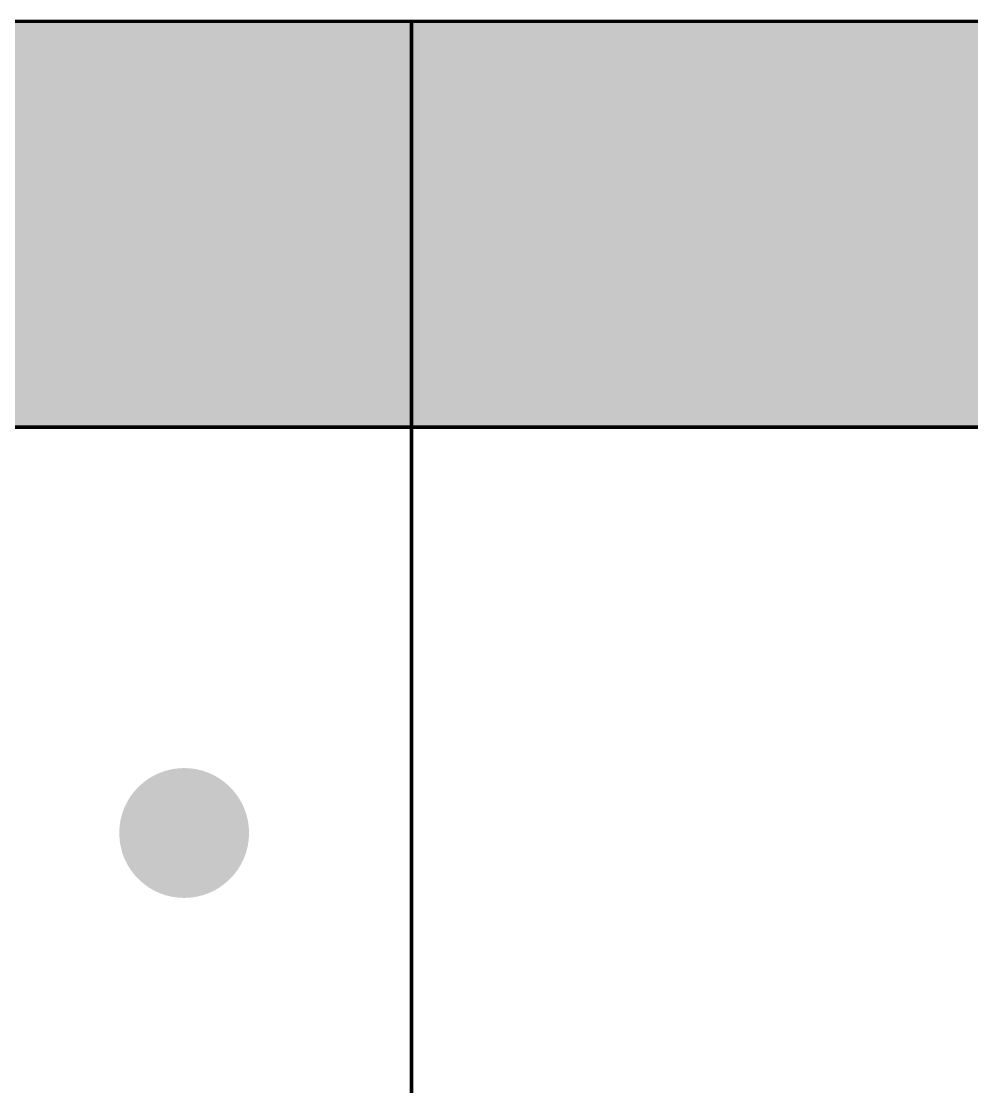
# Model space of a CAD drawing. Header units: millimetres. Extents: x -116965 to 323937, y 291661 to 566926.
# Drawn here: x -45928.4 to -45694.2, y 306774.6 to 307037 of the extents above; entities that cross this region are included whole.
import ezdxf

# ---------------------------------------------------------------- set-up
doc = ezdxf.new("R2010")
doc.units = ezdxf.units.MM
doc.layers.add('C00-00-00', color=7, linetype='Continuous')
doc.layers.add('C34-3A-40', color=7, linetype='Continuous', true_color=0x343a40)
doc.layers.add('C62-64-69', color=7, linetype='Continuous', true_color=0x626469)

msp = doc.modelspace()

# ---------------------------------------------------------------- hatches: boundary and pattern name
at = {"layer": 'C00-00-00'}
h = msp.add_hatch(color=256, dxfattribs=at)
edge = h.paths.add_edge_path()
edge.add_arc((-45888.231696, 306837.074842), 15.997765, 0, 360)
at = {"layer": 'C34-3A-40'}
h = msp.add_hatch(color=256, dxfattribs=at)
h.dxf.hatch_style = 2
h.paths.add_polyline_path([(-46532.141806, 307037.046927), (-45832.239512, 307037.046927), (-45832.239512, 306937.060883), (-46532.141806, 306937.060883)])
h = msp.add_hatch(color=256, dxfattribs=at)
h.dxf.hatch_style = 2
h.paths.add_polyline_path([(-45832.239512, 307037.046927), (-45432.267431, 307037.046927), (-45432.267431, 306937.060883), (-45832.239512, 306937.060883)])
at = {"layer": 'C62-64-69'}
h = msp.add_hatch(color=256, dxfattribs=at)
h.dxf.hatch_style = 2
h.paths.add_polyline_path([(-45956.222206, 307028.048183), (-45924.226671, 307028.048183), (-45924.226671, 307021.049158), (-45956.222206, 307021.049158)])
h = msp.add_hatch(color=256, dxfattribs=at)
h.dxf.hatch_style = 2
h.paths.add_polyline_path([(-45924.226671, 307028.048183), (-45892.231137, 307028.048183), (-45892.231137, 307021.049158), (-45924.226671, 307021.049158)])
h = msp.add_hatch(color=256, dxfattribs=at)
h.dxf.hatch_style = 2
h.paths.add_polyline_path([(-45924.226671, 307028.048183), (-45892.231137, 307028.048183), (-45892.231137, 307021.049158), (-45924.226671, 307021.049158)])
h = msp.add_hatch(color=256, dxfattribs=at)
h.dxf.hatch_style = 2
h.paths.add_polyline_path([(-45892.231137, 307028.048183), (-45860.235606, 307028.048183), (-45860.235606, 307021.049158), (-45892.231137, 307021.049158)])
h = msp.add_hatch(color=256, dxfattribs=at)
h.dxf.hatch_style = 2
h.paths.add_polyline_path([(-45892.231137, 307028.048183), (-45860.235606, 307028.048183), (-45860.235606, 307021.049158), (-45892.231137, 307021.049158)])
h = msp.add_hatch(color=256, dxfattribs=at)
h.dxf.hatch_style = 2
h.paths.add_polyline_path([(-45860.235606, 307028.048183), (-45828.240071, 307028.048183), (-45828.240071, 307021.049158), (-45860.235606, 307021.049158)])
h = msp.add_hatch(color=256, dxfattribs=at)
h.dxf.hatch_style = 2
h.paths.add_polyline_path([(-45832.239512, 307028.048183), (-45800.243981, 307028.048183), (-45800.243981, 307021.049158), (-45832.239512, 307021.049158)])
h = msp.add_hatch(color=256, dxfattribs=at)
h.dxf.hatch_style = 2
h.paths.add_polyline_path([(-45800.243981, 307028.048183), (-45768.248446, 307028.048183), (-45768.248446, 307021.049158), (-45800.243981, 307021.049158)])
h = msp.add_hatch(color=256, dxfattribs=at)
h.dxf.hatch_style = 2
h.paths.add_polyline_path([(-45800.243981, 307028.048183), (-45768.248446, 307028.048183), (-45768.248446, 307021.049158), (-45800.243981, 307021.049158)])
h = msp.add_hatch(color=256, dxfattribs=at)
h.dxf.hatch_style = 2
h.paths.add_polyline_path([(-45768.248446, 307028.048183), (-45736.252912, 307028.048183), (-45736.252912, 307021.049158), (-45768.248446, 307021.049158)])
h = msp.add_hatch(color=256, dxfattribs=at)
h.dxf.hatch_style = 2
h.paths.add_polyline_path([(-45768.248446, 307028.048183), (-45736.252912, 307028.048183), (-45736.252912, 307021.049158), (-45768.248446, 307021.049158)])
h = msp.add_hatch(color=256, dxfattribs=at)
h.dxf.hatch_style = 2
h.paths.add_polyline_path([(-45736.252912, 307028.048183), (-45704.257381, 307028.048183), (-45704.257381, 307021.049158), (-45736.252912, 307021.049158)])
h = msp.add_hatch(color=256, dxfattribs=at)
h.dxf.hatch_style = 2
h.paths.add_polyline_path([(-45736.252912, 307028.048183), (-45704.257381, 307028.048183), (-45704.257381, 307021.049158), (-45736.252912, 307021.049158)])
h = msp.add_hatch(color=256, dxfattribs=at)
h.dxf.hatch_style = 2
h.paths.add_polyline_path([(-45712.082661, 307028.048183), (-45680.087126, 307028.048183), (-45680.087126, 307021.049158), (-45712.082661, 307021.049158)])
h = msp.add_hatch(color=256, dxfattribs=at)
h.dxf.hatch_style = 2
h.paths.add_polyline_path([(-45956.222206, 307021.049158), (-45924.226671, 307021.049158), (-45924.226671, 307019.049439), (-45956.222206, 307019.049439)])
h = msp.add_hatch(color=256, dxfattribs=at)
h.dxf.hatch_style = 2
h.paths.add_polyline_path([(-45924.226671, 307021.049158), (-45892.231137, 307021.049158), (-45892.231137, 307019.049439), (-45924.226671, 307019.049439)])
h = msp.add_hatch(color=256, dxfattribs=at)
h.dxf.hatch_style = 2
h.paths.add_polyline_path([(-45924.226671, 307021.049158), (-45892.231137, 307021.049158), (-45892.231137, 307019.049439), (-45924.226671, 307019.049439)])
h = msp.add_hatch(color=256, dxfattribs=at)
h.dxf.hatch_style = 2
h.paths.add_polyline_path([(-45892.231137, 307021.049158), (-45860.235606, 307021.049158), (-45860.235606, 307019.049439), (-45892.231137, 307019.049439)])
h = msp.add_hatch(color=256, dxfattribs=at)
h.dxf.hatch_style = 2
h.paths.add_polyline_path([(-45892.231137, 307021.049158), (-45860.235606, 307021.049158), (-45860.235606, 307019.049439), (-45892.231137, 307019.049439)])
h = msp.add_hatch(color=256, dxfattribs=at)
h.dxf.hatch_style = 2
h.paths.add_polyline_path([(-45860.235606, 307021.049158), (-45828.240071, 307021.049158), (-45828.240071, 307019.049439), (-45860.235606, 307019.049439)])
h = msp.add_hatch(color=256, dxfattribs=at)
h.dxf.hatch_style = 2
h.paths.add_polyline_path([(-45832.239512, 307021.049158), (-45800.243981, 307021.049158), (-45800.243981, 307019.049439), (-45832.239512, 307019.049439)])
h = msp.add_hatch(color=256, dxfattribs=at)
h.dxf.hatch_style = 2
h.paths.add_polyline_path([(-45800.243981, 307021.049158), (-45768.248446, 307021.049158), (-45768.248446, 307019.049439), (-45800.243981, 307019.049439)])
h = msp.add_hatch(color=256, dxfattribs=at)
h.dxf.hatch_style = 2
h.paths.add_polyline_path([(-45800.243981, 307021.049158), (-45768.248446, 307021.049158), (-45768.248446, 307019.049439), (-45800.243981, 307019.049439)])
h = msp.add_hatch(color=256, dxfattribs=at)
h.dxf.hatch_style = 2
h.paths.add_polyline_path([(-45768.248446, 307021.049158), (-45736.252912, 307021.049158), (-45736.252912, 307019.049439), (-45768.248446, 307019.049439)])
h = msp.add_hatch(color=256, dxfattribs=at)
h.dxf.hatch_style = 2
h.paths.add_polyline_path([(-45768.248446, 307021.049158), (-45736.252912, 307021.049158), (-45736.252912, 307019.049439), (-45768.248446, 307019.049439)])
h = msp.add_hatch(color=256, dxfattribs=at)
h.dxf.hatch_style = 2
h.paths.add_polyline_path([(-45736.252912, 307021.049158), (-45704.257381, 307021.049158), (-45704.257381, 307019.049439), (-45736.252912, 307019.049439)])
h = msp.add_hatch(color=256, dxfattribs=at)
h.dxf.hatch_style = 2
h.paths.add_polyline_path([(-45736.252912, 307021.049158), (-45704.257381, 307021.049158), (-45704.257381, 307019.049439), (-45736.252912, 307019.049439)])
h = msp.add_hatch(color=256, dxfattribs=at)
h.dxf.hatch_style = 2
h.paths.add_polyline_path([(-45712.082661, 307021.049158), (-45680.087126, 307021.049158), (-45680.087126, 307019.049439), (-45712.082661, 307019.049439)])
h = msp.add_hatch(color=256, dxfattribs=at)
h.dxf.hatch_style = 2
h.paths.add_polyline_path([(-45956.222206, 307019.049439), (-45924.226671, 307019.049439), (-45924.226671, 307012.050414), (-45956.222206, 307012.050414)])
h = msp.add_hatch(color=256, dxfattribs=at)
h.dxf.hatch_style = 2
h.paths.add_polyline_path([(-45924.226671, 307019.049439), (-45892.231137, 307019.049439), (-45892.231137, 307012.050414), (-45924.226671, 307012.050414)])
h = msp.add_hatch(color=256, dxfattribs=at)
h.dxf.hatch_style = 2
h.paths.add_polyline_path([(-45924.226671, 307019.049439), (-45892.231137, 307019.049439), (-45892.231137, 307012.050414), (-45924.226671, 307012.050414)])
h = msp.add_hatch(color=256, dxfattribs=at)
h.dxf.hatch_style = 2
h.paths.add_polyline_path([(-45892.231137, 307019.049439), (-45860.235606, 307019.049439), (-45860.235606, 307012.050414), (-45892.231137, 307012.050414)])
h = msp.add_hatch(color=256, dxfattribs=at)
h.dxf.hatch_style = 2
h.paths.add_polyline_path([(-45892.231137, 307019.049439), (-45860.235606, 307019.049439), (-45860.235606, 307012.050414), (-45892.231137, 307012.050414)])
h = msp.add_hatch(color=256, dxfattribs=at)
h.dxf.hatch_style = 2
h.paths.add_polyline_path([(-45860.235606, 307019.049439), (-45828.240071, 307019.049439), (-45828.240071, 307012.050414), (-45860.235606, 307012.050414)])
h = msp.add_hatch(color=256, dxfattribs=at)
h.dxf.hatch_style = 2
h.paths.add_polyline_path([(-45832.239512, 307019.049439), (-45800.243981, 307019.049439), (-45800.243981, 307012.050414), (-45832.239512, 307012.050414)])
h = msp.add_hatch(color=256, dxfattribs=at)
h.dxf.hatch_style = 2
h.paths.add_polyline_path([(-45800.243981, 307019.049439), (-45768.248446, 307019.049439), (-45768.248446, 307012.050414), (-45800.243981, 307012.050414)])
h = msp.add_hatch(color=256, dxfattribs=at)
h.dxf.hatch_style = 2
h.paths.add_polyline_path([(-45800.243981, 307019.049439), (-45768.248446, 307019.049439), (-45768.248446, 307012.050414), (-45800.243981, 307012.050414)])
h = msp.add_hatch(color=256, dxfattribs=at)
h.dxf.hatch_style = 2
h.paths.add_polyline_path([(-45768.248446, 307019.049439), (-45736.252912, 307019.049439), (-45736.252912, 307012.050414), (-45768.248446, 307012.050414)])
h = msp.add_hatch(color=256, dxfattribs=at)
h.dxf.hatch_style = 2
h.paths.add_polyline_path([(-45768.248446, 307019.049439), (-45736.252912, 307019.049439), (-45736.252912, 307012.050414), (-45768.248446, 307012.050414)])
h = msp.add_hatch(color=256, dxfattribs=at)
h.dxf.hatch_style = 2
h.paths.add_polyline_path([(-45736.252912, 307019.049439), (-45704.257381, 307019.049439), (-45704.257381, 307012.050414), (-45736.252912, 307012.050414)])
h = msp.add_hatch(color=256, dxfattribs=at)
h.dxf.hatch_style = 2
h.paths.add_polyline_path([(-45736.252912, 307019.049439), (-45704.257381, 307019.049439), (-45704.257381, 307012.050414), (-45736.252912, 307012.050414)])
h = msp.add_hatch(color=256, dxfattribs=at)
h.dxf.hatch_style = 2
h.paths.add_polyline_path([(-45712.082661, 307019.049439), (-45680.087126, 307019.049439), (-45680.087126, 307012.050414), (-45712.082661, 307012.050414)])
h = msp.add_hatch(color=256, dxfattribs=at)
h.dxf.hatch_style = 2
h.paths.add_polyline_path([(-45956.222206, 307012.050414), (-45924.226671, 307012.050414), (-45924.226671, 307010.050695), (-45956.222206, 307010.050695)])
h = msp.add_hatch(color=256, dxfattribs=at)
h.dxf.hatch_style = 2
h.paths.add_polyline_path([(-45956.222206, 307010.050695), (-45924.226671, 307010.050695), (-45924.226671, 307003.05167), (-45956.222206, 307003.05167)])
h = msp.add_hatch(color=256, dxfattribs=at)
h.dxf.hatch_style = 2
h.paths.add_polyline_path([(-45924.226671, 307012.050414), (-45892.231137, 307012.050414), (-45892.231137, 307010.050695), (-45924.226671, 307010.050695)])
h = msp.add_hatch(color=256, dxfattribs=at)
h.dxf.hatch_style = 2
h.paths.add_polyline_path([(-45924.226671, 307012.050414), (-45892.231137, 307012.050414), (-45892.231137, 307010.050695), (-45924.226671, 307010.050695)])
h = msp.add_hatch(color=256, dxfattribs=at)
h.dxf.hatch_style = 2
h.paths.add_polyline_path([(-45924.226671, 307010.050695), (-45892.231137, 307010.050695), (-45892.231137, 307003.05167), (-45924.226671, 307003.05167)])
h = msp.add_hatch(color=256, dxfattribs=at)
h.dxf.hatch_style = 2
h.paths.add_polyline_path([(-45924.226671, 307010.050695), (-45892.231137, 307010.050695), (-45892.231137, 307003.05167), (-45924.226671, 307003.05167)])
h = msp.add_hatch(color=256, dxfattribs=at)
h.dxf.hatch_style = 2
h.paths.add_polyline_path([(-45892.231137, 307012.050414), (-45860.235606, 307012.050414), (-45860.235606, 307010.050695), (-45892.231137, 307010.050695)])
h = msp.add_hatch(color=256, dxfattribs=at)
h.dxf.hatch_style = 2
h.paths.add_polyline_path([(-45892.231137, 307012.050414), (-45860.235606, 307012.050414), (-45860.235606, 307010.050695), (-45892.231137, 307010.050695)])
h = msp.add_hatch(color=256, dxfattribs=at)
h.dxf.hatch_style = 2
h.paths.add_polyline_path([(-45892.231137, 307010.050695), (-45860.235606, 307010.050695), (-45860.235606, 307003.05167), (-45892.231137, 307003.05167)])
h = msp.add_hatch(color=256, dxfattribs=at)
h.dxf.hatch_style = 2
h.paths.add_polyline_path([(-45892.231137, 307010.050695), (-45860.235606, 307010.050695), (-45860.235606, 307003.05167), (-45892.231137, 307003.05167)])
h = msp.add_hatch(color=256, dxfattribs=at)
h.dxf.hatch_style = 2
h.paths.add_polyline_path([(-45860.235606, 307012.050414), (-45828.240071, 307012.050414), (-45828.240071, 307010.050695), (-45860.235606, 307010.050695)])
h = msp.add_hatch(color=256, dxfattribs=at)
h.dxf.hatch_style = 2
h.paths.add_polyline_path([(-45860.235606, 307010.050695), (-45828.240071, 307010.050695), (-45828.240071, 307003.05167), (-45860.235606, 307003.05167)])
h = msp.add_hatch(color=256, dxfattribs=at)
h.dxf.hatch_style = 2
h.paths.add_polyline_path([(-45832.239512, 307012.050414), (-45800.243981, 307012.050414), (-45800.243981, 307010.050695), (-45832.239512, 307010.050695)])
h = msp.add_hatch(color=256, dxfattribs=at)
h.dxf.hatch_style = 2
h.paths.add_polyline_path([(-45832.239512, 307010.050695), (-45800.243981, 307010.050695), (-45800.243981, 307003.05167), (-45832.239512, 307003.05167)])
h = msp.add_hatch(color=256, dxfattribs=at)
h.dxf.hatch_style = 2
h.paths.add_polyline_path([(-45800.243981, 307012.050414), (-45768.248446, 307012.050414), (-45768.248446, 307010.050695), (-45800.243981, 307010.050695)])
h = msp.add_hatch(color=256, dxfattribs=at)
h.dxf.hatch_style = 2
h.paths.add_polyline_path([(-45800.243981, 307012.050414), (-45768.248446, 307012.050414), (-45768.248446, 307010.050695), (-45800.243981, 307010.050695)])
h = msp.add_hatch(color=256, dxfattribs=at)
h.dxf.hatch_style = 2
h.paths.add_polyline_path([(-45800.243981, 307010.050695), (-45768.248446, 307010.050695), (-45768.248446, 307003.05167), (-45800.243981, 307003.05167)])
h = msp.add_hatch(color=256, dxfattribs=at)
h.dxf.hatch_style = 2
h.paths.add_polyline_path([(-45800.243981, 307010.050695), (-45768.248446, 307010.050695), (-45768.248446, 307003.05167), (-45800.243981, 307003.05167)])
h = msp.add_hatch(color=256, dxfattribs=at)
h.dxf.hatch_style = 2
h.paths.add_polyline_path([(-45768.248446, 307012.050414), (-45736.252912, 307012.050414), (-45736.252912, 307010.050695), (-45768.248446, 307010.050695)])
h = msp.add_hatch(color=256, dxfattribs=at)
h.dxf.hatch_style = 2
h.paths.add_polyline_path([(-45768.248446, 307012.050414), (-45736.252912, 307012.050414), (-45736.252912, 307010.050695), (-45768.248446, 307010.050695)])
h = msp.add_hatch(color=256, dxfattribs=at)
h.dxf.hatch_style = 2
h.paths.add_polyline_path([(-45768.248446, 307010.050695), (-45736.252912, 307010.050695), (-45736.252912, 307003.05167), (-45768.248446, 307003.05167)])
h = msp.add_hatch(color=256, dxfattribs=at)
h.dxf.hatch_style = 2
h.paths.add_polyline_path([(-45768.248446, 307010.050695), (-45736.252912, 307010.050695), (-45736.252912, 307003.05167), (-45768.248446, 307003.05167)])
h = msp.add_hatch(color=256, dxfattribs=at)
h.dxf.hatch_style = 2
h.paths.add_polyline_path([(-45736.252912, 307012.050414), (-45704.257381, 307012.050414), (-45704.257381, 307010.050695), (-45736.252912, 307010.050695)])
h = msp.add_hatch(color=256, dxfattribs=at)
h.dxf.hatch_style = 2
h.paths.add_polyline_path([(-45736.252912, 307012.050414), (-45704.257381, 307012.050414), (-45704.257381, 307010.050695), (-45736.252912, 307010.050695)])
h = msp.add_hatch(color=256, dxfattribs=at)
h.dxf.hatch_style = 2
h.paths.add_polyline_path([(-45736.252912, 307010.050695), (-45704.257381, 307010.050695), (-45704.257381, 307003.05167), (-45736.252912, 307003.05167)])
h = msp.add_hatch(color=256, dxfattribs=at)
h.dxf.hatch_style = 2
h.paths.add_polyline_path([(-45736.252912, 307010.050695), (-45704.257381, 307010.050695), (-45704.257381, 307003.05167), (-45736.252912, 307003.05167)])
h = msp.add_hatch(color=256, dxfattribs=at)
h.dxf.hatch_style = 2
h.paths.add_polyline_path([(-45712.082661, 307012.050414), (-45680.087126, 307012.050414), (-45680.087126, 307010.050695), (-45712.082661, 307010.050695)])
h = msp.add_hatch(color=256, dxfattribs=at)
h.dxf.hatch_style = 2
h.paths.add_polyline_path([(-45712.082661, 307010.050695), (-45680.087126, 307010.050695), (-45680.087126, 307003.05167), (-45712.082661, 307003.05167)])
h = msp.add_hatch(color=256, dxfattribs=at)
h.dxf.hatch_style = 2
h.paths.add_polyline_path([(-45956.222206, 307003.05167), (-45924.226671, 307003.05167), (-45924.226671, 307001.051952), (-45956.222206, 307001.051952)])
h = msp.add_hatch(color=256, dxfattribs=at)
h.dxf.hatch_style = 2
h.paths.add_polyline_path([(-45924.226671, 307003.05167), (-45892.231137, 307003.05167), (-45892.231137, 307001.051952), (-45924.226671, 307001.051952)])
h = msp.add_hatch(color=256, dxfattribs=at)
h.dxf.hatch_style = 2
h.paths.add_polyline_path([(-45924.226671, 307003.05167), (-45892.231137, 307003.05167), (-45892.231137, 307001.051952), (-45924.226671, 307001.051952)])
h = msp.add_hatch(color=256, dxfattribs=at)
h.dxf.hatch_style = 2
h.paths.add_polyline_path([(-45892.231137, 307003.05167), (-45860.235606, 307003.05167), (-45860.235606, 307001.051952), (-45892.231137, 307001.051952)])
h = msp.add_hatch(color=256, dxfattribs=at)
h.dxf.hatch_style = 2
h.paths.add_polyline_path([(-45892.231137, 307003.05167), (-45860.235606, 307003.05167), (-45860.235606, 307001.051952), (-45892.231137, 307001.051952)])
h = msp.add_hatch(color=256, dxfattribs=at)
h.dxf.hatch_style = 2
h.paths.add_polyline_path([(-45860.235606, 307003.05167), (-45828.240071, 307003.05167), (-45828.240071, 307001.051952), (-45860.235606, 307001.051952)])
h = msp.add_hatch(color=256, dxfattribs=at)
h.dxf.hatch_style = 2
h.paths.add_polyline_path([(-45832.239512, 307003.05167), (-45800.243981, 307003.05167), (-45800.243981, 307001.051952), (-45832.239512, 307001.051952)])
h = msp.add_hatch(color=256, dxfattribs=at)
h.dxf.hatch_style = 2
h.paths.add_polyline_path([(-45800.243981, 307003.05167), (-45768.248446, 307003.05167), (-45768.248446, 307001.051952), (-45800.243981, 307001.051952)])
h = msp.add_hatch(color=256, dxfattribs=at)
h.dxf.hatch_style = 2
h.paths.add_polyline_path([(-45800.243981, 307003.05167), (-45768.248446, 307003.05167), (-45768.248446, 307001.051952), (-45800.243981, 307001.051952)])
h = msp.add_hatch(color=256, dxfattribs=at)
h.dxf.hatch_style = 2
h.paths.add_polyline_path([(-45768.248446, 307003.05167), (-45736.252912, 307003.05167), (-45736.252912, 307001.051952), (-45768.248446, 307001.051952)])
h = msp.add_hatch(color=256, dxfattribs=at)
h.dxf.hatch_style = 2
h.paths.add_polyline_path([(-45768.248446, 307003.05167), (-45736.252912, 307003.05167), (-45736.252912, 307001.051952), (-45768.248446, 307001.051952)])
h = msp.add_hatch(color=256, dxfattribs=at)
h.dxf.hatch_style = 2
h.paths.add_polyline_path([(-45736.252912, 307003.05167), (-45704.257381, 307003.05167), (-45704.257381, 307001.051952), (-45736.252912, 307001.051952)])
h = msp.add_hatch(color=256, dxfattribs=at)
h.dxf.hatch_style = 2
h.paths.add_polyline_path([(-45736.252912, 307003.05167), (-45704.257381, 307003.05167), (-45704.257381, 307001.051952), (-45736.252912, 307001.051952)])
h = msp.add_hatch(color=256, dxfattribs=at)
h.dxf.hatch_style = 2
h.paths.add_polyline_path([(-45712.082661, 307003.05167), (-45680.087126, 307003.05167), (-45680.087126, 307001.051952), (-45712.082661, 307001.051952)])
h = msp.add_hatch(color=256, dxfattribs=at)
h.dxf.hatch_style = 2
h.paths.add_polyline_path([(-45956.222206, 307001.051952), (-45924.226671, 307001.051952), (-45924.226671, 306994.052926), (-45956.222206, 306994.052926)])
h = msp.add_hatch(color=256, dxfattribs=at)
h.dxf.hatch_style = 2
h.paths.add_polyline_path([(-45924.226671, 307001.051952), (-45892.231137, 307001.051952), (-45892.231137, 306994.052926), (-45924.226671, 306994.052926)])
h = msp.add_hatch(color=256, dxfattribs=at)
h.dxf.hatch_style = 2
h.paths.add_polyline_path([(-45924.226671, 307001.051952), (-45892.231137, 307001.051952), (-45892.231137, 306994.052926), (-45924.226671, 306994.052926)])
h = msp.add_hatch(color=256, dxfattribs=at)
h.dxf.hatch_style = 2
h.paths.add_polyline_path([(-45892.231137, 307001.051952), (-45860.235606, 307001.051952), (-45860.235606, 306994.052926), (-45892.231137, 306994.052926)])
h = msp.add_hatch(color=256, dxfattribs=at)
h.dxf.hatch_style = 2
h.paths.add_polyline_path([(-45892.231137, 307001.051952), (-45860.235606, 307001.051952), (-45860.235606, 306994.052926), (-45892.231137, 306994.052926)])
h = msp.add_hatch(color=256, dxfattribs=at)
h.dxf.hatch_style = 2
h.paths.add_polyline_path([(-45860.235606, 307001.051952), (-45828.240071, 307001.051952), (-45828.240071, 306994.052926), (-45860.235606, 306994.052926)])
h = msp.add_hatch(color=256, dxfattribs=at)
h.dxf.hatch_style = 2
h.paths.add_polyline_path([(-45832.239512, 307001.051952), (-45800.243981, 307001.051952), (-45800.243981, 306994.052926), (-45832.239512, 306994.052926)])
h = msp.add_hatch(color=256, dxfattribs=at)
h.dxf.hatch_style = 2
h.paths.add_polyline_path([(-45800.243981, 307001.051952), (-45768.248446, 307001.051952), (-45768.248446, 306994.052926), (-45800.243981, 306994.052926)])
h = msp.add_hatch(color=256, dxfattribs=at)
h.dxf.hatch_style = 2
h.paths.add_polyline_path([(-45800.243981, 307001.051952), (-45768.248446, 307001.051952), (-45768.248446, 306994.052926), (-45800.243981, 306994.052926)])
h = msp.add_hatch(color=256, dxfattribs=at)
h.dxf.hatch_style = 2
h.paths.add_polyline_path([(-45768.248446, 307001.051952), (-45736.252912, 307001.051952), (-45736.252912, 306994.052926), (-45768.248446, 306994.052926)])
h = msp.add_hatch(color=256, dxfattribs=at)
h.dxf.hatch_style = 2
h.paths.add_polyline_path([(-45768.248446, 307001.051952), (-45736.252912, 307001.051952), (-45736.252912, 306994.052926), (-45768.248446, 306994.052926)])
h = msp.add_hatch(color=256, dxfattribs=at)
h.dxf.hatch_style = 2
h.paths.add_polyline_path([(-45736.252912, 307001.051952), (-45704.257381, 307001.051952), (-45704.257381, 306994.052926), (-45736.252912, 306994.052926)])
h = msp.add_hatch(color=256, dxfattribs=at)
h.dxf.hatch_style = 2
h.paths.add_polyline_path([(-45736.252912, 307001.051952), (-45704.257381, 307001.051952), (-45704.257381, 306994.052926), (-45736.252912, 306994.052926)])
h = msp.add_hatch(color=256, dxfattribs=at)
h.dxf.hatch_style = 2
h.paths.add_polyline_path([(-45712.082661, 307001.051952), (-45680.087126, 307001.051952), (-45680.087126, 306994.052926), (-45712.082661, 306994.052926)])
h = msp.add_hatch(color=256, dxfattribs=at)
h.dxf.hatch_style = 2
h.paths.add_polyline_path([(-45956.222206, 306994.052926), (-45924.226671, 306994.052926), (-45924.226671, 306992.053208), (-45956.222206, 306992.053208)])
h = msp.add_hatch(color=256, dxfattribs=at)
h.dxf.hatch_style = 2
h.paths.add_polyline_path([(-45956.222206, 306992.053208), (-45924.226671, 306992.053208), (-45924.226671, 306985.054183), (-45956.222206, 306985.054183)])
h = msp.add_hatch(color=256, dxfattribs=at)
h.dxf.hatch_style = 2
h.paths.add_polyline_path([(-45924.226671, 306994.052926), (-45892.231137, 306994.052926), (-45892.231137, 306992.053208), (-45924.226671, 306992.053208)])
h = msp.add_hatch(color=256, dxfattribs=at)
h.dxf.hatch_style = 2
h.paths.add_polyline_path([(-45924.226671, 306994.052926), (-45892.231137, 306994.052926), (-45892.231137, 306992.053208), (-45924.226671, 306992.053208)])
h = msp.add_hatch(color=256, dxfattribs=at)
h.dxf.hatch_style = 2
h.paths.add_polyline_path([(-45924.226671, 306992.053208), (-45892.231137, 306992.053208), (-45892.231137, 306985.054183), (-45924.226671, 306985.054183)])
h = msp.add_hatch(color=256, dxfattribs=at)
h.dxf.hatch_style = 2
h.paths.add_polyline_path([(-45924.226671, 306992.053208), (-45892.231137, 306992.053208), (-45892.231137, 306985.054183), (-45924.226671, 306985.054183)])
h = msp.add_hatch(color=256, dxfattribs=at)
h.dxf.hatch_style = 2
h.paths.add_polyline_path([(-45892.231137, 306994.052926), (-45860.235606, 306994.052926), (-45860.235606, 306992.053208), (-45892.231137, 306992.053208)])
h = msp.add_hatch(color=256, dxfattribs=at)
h.dxf.hatch_style = 2
h.paths.add_polyline_path([(-45892.231137, 306994.052926), (-45860.235606, 306994.052926), (-45860.235606, 306992.053208), (-45892.231137, 306992.053208)])
h = msp.add_hatch(color=256, dxfattribs=at)
h.dxf.hatch_style = 2
h.paths.add_polyline_path([(-45892.231137, 306992.053208), (-45860.235606, 306992.053208), (-45860.235606, 306985.054183), (-45892.231137, 306985.054183)])
h = msp.add_hatch(color=256, dxfattribs=at)
h.dxf.hatch_style = 2
h.paths.add_polyline_path([(-45892.231137, 306992.053208), (-45860.235606, 306992.053208), (-45860.235606, 306985.054183), (-45892.231137, 306985.054183)])
h = msp.add_hatch(color=256, dxfattribs=at)
h.dxf.hatch_style = 2
h.paths.add_polyline_path([(-45860.235606, 306994.052926), (-45828.240071, 306994.052926), (-45828.240071, 306992.053208), (-45860.235606, 306992.053208)])
h = msp.add_hatch(color=256, dxfattribs=at)
h.dxf.hatch_style = 2
h.paths.add_polyline_path([(-45860.235606, 306992.053208), (-45828.240071, 306992.053208), (-45828.240071, 306985.054183), (-45860.235606, 306985.054183)])
h = msp.add_hatch(color=256, dxfattribs=at)
h.dxf.hatch_style = 2
h.paths.add_polyline_path([(-45832.239512, 306994.052926), (-45800.243981, 306994.052926), (-45800.243981, 306992.053208), (-45832.239512, 306992.053208)])
h = msp.add_hatch(color=256, dxfattribs=at)
h.dxf.hatch_style = 2
h.paths.add_polyline_path([(-45832.239512, 306992.053208), (-45800.243981, 306992.053208), (-45800.243981, 306985.054183), (-45832.239512, 306985.054183)])
h = msp.add_hatch(color=256, dxfattribs=at)
h.dxf.hatch_style = 2
h.paths.add_polyline_path([(-45800.243981, 306994.052926), (-45768.248446, 306994.052926), (-45768.248446, 306992.053208), (-45800.243981, 306992.053208)])
h = msp.add_hatch(color=256, dxfattribs=at)
h.dxf.hatch_style = 2
h.paths.add_polyline_path([(-45800.243981, 306994.052926), (-45768.248446, 306994.052926), (-45768.248446, 306992.053208), (-45800.243981, 306992.053208)])
h = msp.add_hatch(color=256, dxfattribs=at)
h.dxf.hatch_style = 2
h.paths.add_polyline_path([(-45800.243981, 306992.053208), (-45768.248446, 306992.053208), (-45768.248446, 306985.054183), (-45800.243981, 306985.054183)])
h = msp.add_hatch(color=256, dxfattribs=at)
h.dxf.hatch_style = 2
h.paths.add_polyline_path([(-45800.243981, 306992.053208), (-45768.248446, 306992.053208), (-45768.248446, 306985.054183), (-45800.243981, 306985.054183)])
h = msp.add_hatch(color=256, dxfattribs=at)
h.dxf.hatch_style = 2
h.paths.add_polyline_path([(-45768.248446, 306994.052926), (-45736.252912, 306994.052926), (-45736.252912, 306992.053208), (-45768.248446, 306992.053208)])
h = msp.add_hatch(color=256, dxfattribs=at)
h.dxf.hatch_style = 2
h.paths.add_polyline_path([(-45768.248446, 306994.052926), (-45736.252912, 306994.052926), (-45736.252912, 306992.053208), (-45768.248446, 306992.053208)])
h = msp.add_hatch(color=256, dxfattribs=at)
h.dxf.hatch_style = 2
h.paths.add_polyline_path([(-45768.248446, 306992.053208), (-45736.252912, 306992.053208), (-45736.252912, 306985.054183), (-45768.248446, 306985.054183)])
h = msp.add_hatch(color=256, dxfattribs=at)
h.dxf.hatch_style = 2
h.paths.add_polyline_path([(-45768.248446, 306992.053208), (-45736.252912, 306992.053208), (-45736.252912, 306985.054183), (-45768.248446, 306985.054183)])
h = msp.add_hatch(color=256, dxfattribs=at)
h.dxf.hatch_style = 2
h.paths.add_polyline_path([(-45736.252912, 306994.052926), (-45704.257381, 306994.052926), (-45704.257381, 306992.053208), (-45736.252912, 306992.053208)])
h = msp.add_hatch(color=256, dxfattribs=at)
h.dxf.hatch_style = 2
h.paths.add_polyline_path([(-45736.252912, 306994.052926), (-45704.257381, 306994.052926), (-45704.257381, 306992.053208), (-45736.252912, 306992.053208)])
h = msp.add_hatch(color=256, dxfattribs=at)
h.dxf.hatch_style = 2
h.paths.add_polyline_path([(-45736.252912, 306992.053208), (-45704.257381, 306992.053208), (-45704.257381, 306985.054183), (-45736.252912, 306985.054183)])
h = msp.add_hatch(color=256, dxfattribs=at)
h.dxf.hatch_style = 2
h.paths.add_polyline_path([(-45736.252912, 306992.053208), (-45704.257381, 306992.053208), (-45704.257381, 306985.054183), (-45736.252912, 306985.054183)])
h = msp.add_hatch(color=256, dxfattribs=at)
h.dxf.hatch_style = 2
h.paths.add_polyline_path([(-45712.082661, 306994.052926), (-45680.087126, 306994.052926), (-45680.087126, 306992.053208), (-45712.082661, 306992.053208)])
h = msp.add_hatch(color=256, dxfattribs=at)
h.dxf.hatch_style = 2
h.paths.add_polyline_path([(-45712.082661, 306992.053208), (-45680.087126, 306992.053208), (-45680.087126, 306985.054183), (-45712.082661, 306985.054183)])
h = msp.add_hatch(color=256, dxfattribs=at)
h.dxf.hatch_style = 2
h.paths.add_polyline_path([(-45956.222206, 306985.054183), (-45924.226671, 306985.054183), (-45924.226671, 306983.054464), (-45956.222206, 306983.054464)])
h = msp.add_hatch(color=256, dxfattribs=at)
h.dxf.hatch_style = 2
h.paths.add_polyline_path([(-45924.226671, 306985.054183), (-45892.231137, 306985.054183), (-45892.231137, 306983.054464), (-45924.226671, 306983.054464)])
h = msp.add_hatch(color=256, dxfattribs=at)
h.dxf.hatch_style = 2
h.paths.add_polyline_path([(-45924.226671, 306985.054183), (-45892.231137, 306985.054183), (-45892.231137, 306983.054464), (-45924.226671, 306983.054464)])
h = msp.add_hatch(color=256, dxfattribs=at)
h.dxf.hatch_style = 2
h.paths.add_polyline_path([(-45892.231137, 306985.054183), (-45860.235606, 306985.054183), (-45860.235606, 306983.054464), (-45892.231137, 306983.054464)])
h = msp.add_hatch(color=256, dxfattribs=at)
h.dxf.hatch_style = 2
h.paths.add_polyline_path([(-45892.231137, 306985.054183), (-45860.235606, 306985.054183), (-45860.235606, 306983.054464), (-45892.231137, 306983.054464)])
h = msp.add_hatch(color=256, dxfattribs=at)
h.dxf.hatch_style = 2
h.paths.add_polyline_path([(-45860.235606, 306985.054183), (-45828.240071, 306985.054183), (-45828.240071, 306983.054464), (-45860.235606, 306983.054464)])
h = msp.add_hatch(color=256, dxfattribs=at)
h.dxf.hatch_style = 2
h.paths.add_polyline_path([(-45832.239512, 306985.054183), (-45800.243981, 306985.054183), (-45800.243981, 306983.054464), (-45832.239512, 306983.054464)])
h = msp.add_hatch(color=256, dxfattribs=at)
h.dxf.hatch_style = 2
h.paths.add_polyline_path([(-45800.243981, 306985.054183), (-45768.248446, 306985.054183), (-45768.248446, 306983.054464), (-45800.243981, 306983.054464)])
h = msp.add_hatch(color=256, dxfattribs=at)
h.dxf.hatch_style = 2
h.paths.add_polyline_path([(-45800.243981, 306985.054183), (-45768.248446, 306985.054183), (-45768.248446, 306983.054464), (-45800.243981, 306983.054464)])
h = msp.add_hatch(color=256, dxfattribs=at)
h.dxf.hatch_style = 2
h.paths.add_polyline_path([(-45768.248446, 306985.054183), (-45736.252912, 306985.054183), (-45736.252912, 306983.054464), (-45768.248446, 306983.054464)])
h = msp.add_hatch(color=256, dxfattribs=at)
h.dxf.hatch_style = 2
h.paths.add_polyline_path([(-45768.248446, 306985.054183), (-45736.252912, 306985.054183), (-45736.252912, 306983.054464), (-45768.248446, 306983.054464)])
h = msp.add_hatch(color=256, dxfattribs=at)
h.dxf.hatch_style = 2
h.paths.add_polyline_path([(-45736.252912, 306985.054183), (-45704.257381, 306985.054183), (-45704.257381, 306983.054464), (-45736.252912, 306983.054464)])
h = msp.add_hatch(color=256, dxfattribs=at)
h.dxf.hatch_style = 2
h.paths.add_polyline_path([(-45736.252912, 306985.054183), (-45704.257381, 306985.054183), (-45704.257381, 306983.054464), (-45736.252912, 306983.054464)])
h = msp.add_hatch(color=256, dxfattribs=at)
h.dxf.hatch_style = 2
h.paths.add_polyline_path([(-45712.082661, 306985.054183), (-45680.087126, 306985.054183), (-45680.087126, 306983.054464), (-45712.082661, 306983.054464)])

# ---------------------------------------------------------------- linework, layer by layer
at = {"layer": 'C00-00-00', "lineweight": 211}
for points in [[(-46532.141806, 307037.046927), (-45832.239512, 307037.046927), (-45832.239512, 304837.354008), (-46532.141806, 304837.354008)], [(-46532.141806, 307037.046927), (-45832.239512, 307037.046927), (-45832.239512, 306937.060883), (-46532.141806, 306937.060883)], [(-45832.239512, 307037.046927), (-45432.267431, 307037.046927), (-45432.267431, 306937.060883), (-45832.239512, 306937.060883)]]:
    msp.add_lwpolyline(points, close=True, dxfattribs=at)
at = {"layer": 'C00-00-00', "lineweight": 100}
for points in [[(-46532.141806, 306937.060883), (-45832.239512, 306937.060883), (-45832.239512, 306737.088802), (-46532.141806, 306737.088802)], [(-45832.239512, 306937.060883), (-45432.267431, 306937.060883), (-45432.267431, 304937.340052), (-45832.239512, 304937.340052)]]:
    msp.add_lwpolyline(points, close=True, dxfattribs=at)

doc.saveas('drawing.dxf')
